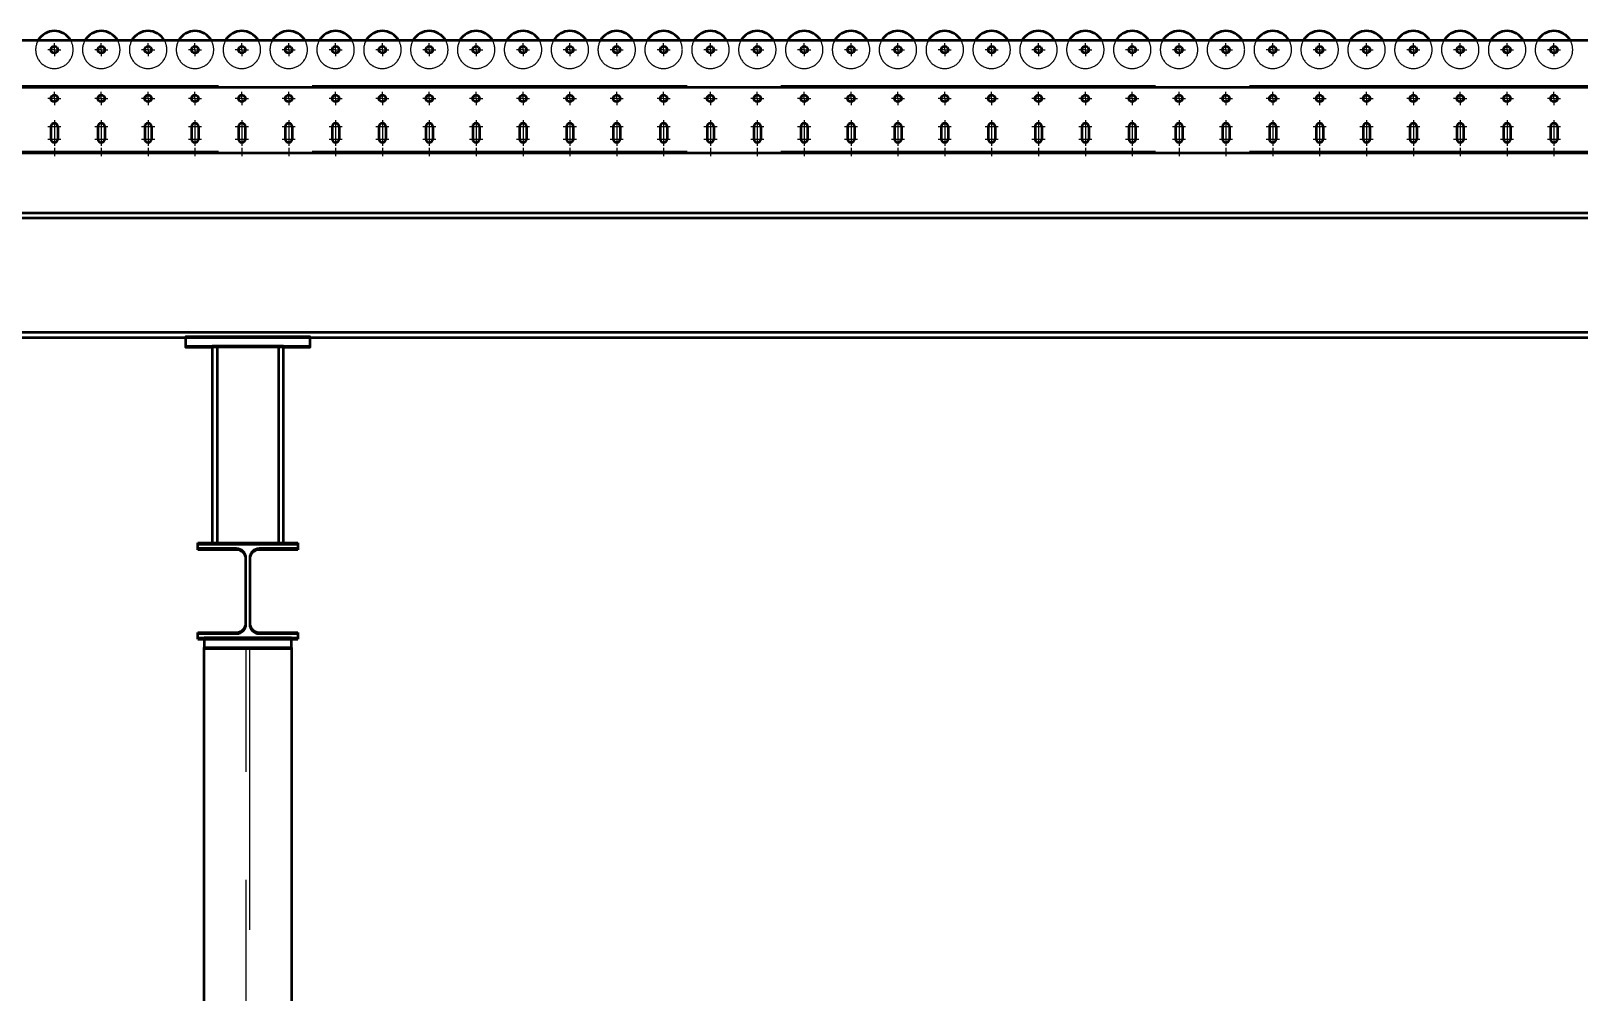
# Model space of a CAD drawing. Header units: millimetres. Extents: x 0 to 118800, y 79635 to 177025.
# Drawn here: x 58228 to 60706, y 159562 to 161099 of the extents above; entities that cross this region are included whole.
import ezdxf

# ---------------------------------------------------------------- set-up
doc = ezdxf.new("R2010")
doc.units = ezdxf.units.MM
doc.header["$LTSCALE"] = 200
for name, pattern in [('AM_DIN_F_W050', [6.25, 4.75, -1.5]), ('AM_DIN_F_W050x2', [3.125, 2.25, -0.875]), ('AM_DIN_G_W050', [13.75, 9.75, -1.5, 1, -1.5]), ('AM_DIN_G_W050x2', [6.875, 4.75, -0.875, 0.375, -0.875]), ('AM_ISO02W050x2', [3.75, 3, -0.75]), ('AM_ISO08W050x2', [9, 6, -0.75, 1.5, -0.75])]:
    doc.linetypes.add(name, pattern=pattern)
for name, color, linetype, lineweight in [('AM_0', 7, 'Continuous', 50), ('AM_0N', 7, 'Continuous', 50), ('AM_3', 6, 'AM_DIN_F_W050', 25), ('AM_3N', 6, 'AM_DIN_F_W050', 25), ('AM_7', 4, 'AM_DIN_G_W050', 25), ('AM_9', 253, 'Continuous', 0), ('AM_9N', 253, 'Continuous', 0)]:
    doc.layers.add(name, color=color, linetype=linetype, lineweight=lineweight)

# ---------------------------------------------------------------- blocks, each defined once
blk = doc.blocks.new('*U772')
at = {"layer": 'AM_0N'}
for p, q in [((0, -1087.50005), (0, 984.49995)), ((0, 984.49995), (140, 984.49995)), ((140, 984.49995), (140, -1087.50005)), ((140, -1087.50005), (0, -1087.50005))]:
    blk.add_line(p, q, dxfattribs=at)
at = {"layer": 'AM_3N', "linetype": 'AM_DIN_F_W050x2'}
for p, q in [((67.25, -1087.50005), (67.25, 984.49995)), ((72.75, 984.49995), (72.75, -1087.50005))]:
    blk.add_line(p, q, dxfattribs=at)
blk = doc.blocks.new('*U773')
at = {"layer": 'AM_0N'}
for p, q in [((-10, 1151.49995), (13, 1151.49995)), ((-10, 1142.49995), (-10, 1151.49995)), ((52, 1142.49995), (-10, 1142.49995)), ((150, 1142.49995), (88, 1142.49995)), ((127, 1151.49995), (150, 1151.49995)), ((150, 1151.49995), (150, 1142.49995)), ((67, 1023.49995), (67, 1127.49995)), ((73, 1127.49995), (73, 1023.49995)), ((-10, 1008.49995), (52, 1008.49995)), ((-10, 999.49995), (-10, 1008.49995)), ((-10, 999.49995), (150, 999.49995)), ((88, 1008.49995), (150, 1008.49995)), ((150, 1008.49995), (150, 999.49995))]:
    blk.add_line(p, q, dxfattribs=at)
for centre, start, end in [((52, 1127.49995), 0, 90), ((88, 1127.49995), 90, 180), ((52, 1023.49995), 270, 0), ((88, 1023.49995), 180, 270)]:
    blk.add_arc(centre, 15, start, end, dxfattribs=at)
at = {"layer": 'AM_9N'}
blk.add_line((13, 1151.49995), (127, 1151.49995), dxfattribs=at)
blk = doc.blocks.new('*U774')
at = {"layer": 'AM_0N'}
for p, q in [((127, 1466.49995), (13, 1466.49995)), ((13, 1466.49995), (13, 1151.49995)), ((21, 1466.49995), (21, 1151.49995)), ((119, 1466.49995), (119, 1151.49995)), ((127, 1151.49995), (127, 1466.49995)), ((13, 1151.49995), (127, 1151.49995))]:
    blk.add_line(p, q, dxfattribs=at)
blk = doc.blocks.new('trag seit hv')
at = {"layer": 'AM_0'}
for points in [[(127, 1466.49995), (170, 1466.49995), (170, 1481.49995), (-30, 1481.49995), (-30, 1466.49995), (13, 1466.49995)], [(140, 984.49995), (140, 999.49995), (0, 999.49995), (0, 984.49995)], [(0, -1087.50005), (-30, -1087.50005), (-30, -1102.50005), (170, -1102.50005), (170, -1087.50005), (140, -1087.50005)]]:
    blk.add_lwpolyline(points, dxfattribs=at)
at = {"layer": 'AM_9'}
for points in [[(13, 1466.49995), (127, 1466.49995)], [(0, 984.49995), (140, 984.49995)], [(140, -1087.50005), (0, -1087.50005)]]:
    blk.add_lwpolyline(points, dxfattribs=at)
at = {"layer": 'AM_0N'}
for name in ['*U774', '*U773', '*U772']:
    blk.add_blockref(name, (0, 0), dxfattribs=at)
blk = doc.blocks.new('Rolle')
at = {"layer": 'AM_0'}
blk.add_arc((0, 0), 30, 30, 150, dxfattribs=at)
at = {"layer": 'AM_3'}
for start, end in [(150, 330), (330, 30)]:
    blk.add_arc((0, 0), 30, start, end, dxfattribs=at)
blk = doc.blocks.new('*U875')
at = {"layer": 'AM_0'}
for p, q in [((1907, 42), (1907, 22)), ((1918, 42), (1918, 22))]:
    blk.add_line(p, q, dxfattribs=at)
for centre, start, end in [((1912.5, 42), 0, 180), ((1912.5, 22), 180, 0)]:
    blk.add_arc(centre, 5.5, start, end, dxfattribs=at)
at = {"layer": 'AM_7', "linetype": 'AM_DIN_G_W050x2'}
for p, q in [((1912.5, 52.5), (1912.5, 11.5)), ((1902, 42), (1923, 42)), ((1902, 22), (1923, 22))]:
    blk.add_line(p, q, dxfattribs=at)
blk = doc.blocks.new('*U880')
at = {"layer": 'AM_0'}
for p, q in [((1232, 42), (1232, 22)), ((1243, 42), (1243, 22))]:
    blk.add_line(p, q, dxfattribs=at)
for centre, start, end in [((1237.5, 42), 0, 180), ((1237.5, 22), 180, 0)]:
    blk.add_arc(centre, 5.5, start, end, dxfattribs=at)
at = {"layer": 'AM_7', "linetype": 'AM_DIN_G_W050x2'}
for p, q in [((1237.5, 52.5), (1237.5, 11.5)), ((1227, 42), (1248, 42)), ((1227, 22), (1248, 22))]:
    blk.add_line(p, q, dxfattribs=at)
blk = doc.blocks.new('*U881')
at = {"layer": 'AM_0'}
for p, q in [((1157, 42), (1157, 22)), ((1168, 42), (1168, 22))]:
    blk.add_line(p, q, dxfattribs=at)
for centre, start, end in [((1162.5, 42), 0, 180), ((1162.5, 22), 180, 0)]:
    blk.add_arc(centre, 5.5, start, end, dxfattribs=at)
at = {"layer": 'AM_7', "linetype": 'AM_DIN_G_W050x2'}
for p, q in [((1162.5, 52.5), (1162.5, 11.5)), ((1152, 42), (1173, 42)), ((1152, 22), (1173, 22))]:
    blk.add_line(p, q, dxfattribs=at)
blk = doc.blocks.new('*U884')
at = {"layer": 'AM_0'}
for p, q in [((1082, 42), (1082, 22)), ((1093, 42), (1093, 22))]:
    blk.add_line(p, q, dxfattribs=at)
for centre, start, end in [((1087.5, 42), 0, 180), ((1087.5, 22), 180, 0)]:
    blk.add_arc(centre, 5.5, start, end, dxfattribs=at)
at = {"layer": 'AM_7', "linetype": 'AM_DIN_G_W050x2'}
for p, q in [((1087.5, 52.5), (1087.5, 11.5)), ((1077, 42), (1098, 42)), ((1077, 22), (1098, 22))]:
    blk.add_line(p, q, dxfattribs=at)
blk = doc.blocks.new('*U885')
at = {"layer": 'AM_0'}
for p, q in [((1457, 42), (1457, 22)), ((1468, 42), (1468, 22))]:
    blk.add_line(p, q, dxfattribs=at)
for centre, start, end in [((1462.5, 42), 0, 180), ((1462.5, 22), 180, 0)]:
    blk.add_arc(centre, 5.5, start, end, dxfattribs=at)
at = {"layer": 'AM_7', "linetype": 'AM_DIN_G_W050x2'}
for p, q in [((1462.5, 52.5), (1462.5, 11.5)), ((1452, 42), (1473, 42)), ((1452, 22), (1473, 22))]:
    blk.add_line(p, q, dxfattribs=at)
blk = doc.blocks.new('*U886')
at = {"layer": 'AM_0'}
for p, q in [((1382, 42), (1382, 22)), ((1393, 42), (1393, 22))]:
    blk.add_line(p, q, dxfattribs=at)
for centre, start, end in [((1387.5, 42), 0, 180), ((1387.5, 22), 180, 0)]:
    blk.add_arc(centre, 5.5, start, end, dxfattribs=at)
at = {"layer": 'AM_7', "linetype": 'AM_DIN_G_W050x2'}
for p, q in [((1387.5, 52.5), (1387.5, 11.5)), ((1377, 42), (1398, 42)), ((1377, 22), (1398, 22))]:
    blk.add_line(p, q, dxfattribs=at)
blk = doc.blocks.new('*U887')
at = {"layer": 'AM_0'}
for p, q in [((1532, 42), (1532, 22)), ((1543, 42), (1543, 22))]:
    blk.add_line(p, q, dxfattribs=at)
for centre, start, end in [((1537.5, 42), 0, 180), ((1537.5, 22), 180, 0)]:
    blk.add_arc(centre, 5.5, start, end, dxfattribs=at)
at = {"layer": 'AM_7', "linetype": 'AM_DIN_G_W050x2'}
for p, q in [((1537.5, 52.5), (1537.5, 11.5)), ((1527, 42), (1548, 42)), ((1527, 22), (1548, 22))]:
    blk.add_line(p, q, dxfattribs=at)
blk = doc.blocks.new('*U888')
at = {"layer": 'AM_0'}
for p, q in [((1307, 42), (1307, 22)), ((1318, 42), (1318, 22))]:
    blk.add_line(p, q, dxfattribs=at)
for centre, start, end in [((1312.5, 42), 0, 180), ((1312.5, 22), 180, 0)]:
    blk.add_arc(centre, 5.5, start, end, dxfattribs=at)
at = {"layer": 'AM_7', "linetype": 'AM_DIN_G_W050x2'}
for p, q in [((1312.5, 52.5), (1312.5, 11.5)), ((1302, 42), (1323, 42)), ((1302, 22), (1323, 22))]:
    blk.add_line(p, q, dxfattribs=at)
blk = doc.blocks.new('*U889')
at = {"layer": 'AM_0'}
for p, q in [((1832, 42), (1832, 22)), ((1843, 42), (1843, 22))]:
    blk.add_line(p, q, dxfattribs=at)
for centre, start, end in [((1837.5, 42), 0, 180), ((1837.5, 22), 180, 0)]:
    blk.add_arc(centre, 5.5, start, end, dxfattribs=at)
at = {"layer": 'AM_7', "linetype": 'AM_DIN_G_W050x2'}
for p, q in [((1837.5, 52.5), (1837.5, 11.5)), ((1827, 42), (1848, 42)), ((1827, 22), (1848, 22))]:
    blk.add_line(p, q, dxfattribs=at)
blk = doc.blocks.new('*U890')
at = {"layer": 'AM_0'}
for p, q in [((1757, 42), (1757, 22)), ((1768, 42), (1768, 22))]:
    blk.add_line(p, q, dxfattribs=at)
for centre, start, end in [((1762.5, 42), 0, 180), ((1762.5, 22), 180, 0)]:
    blk.add_arc(centre, 5.5, start, end, dxfattribs=at)
at = {"layer": 'AM_7', "linetype": 'AM_DIN_G_W050x2'}
for p, q in [((1762.5, 52.5), (1762.5, 11.5)), ((1752, 42), (1773, 42)), ((1752, 22), (1773, 22))]:
    blk.add_line(p, q, dxfattribs=at)
blk = doc.blocks.new('*U891')
at = {"layer": 'AM_0'}
for p, q in [((1682, 42), (1682, 22)), ((1693, 42), (1693, 22))]:
    blk.add_line(p, q, dxfattribs=at)
for centre, start, end in [((1687.5, 42), 0, 180), ((1687.5, 22), 180, 0)]:
    blk.add_arc(centre, 5.5, start, end, dxfattribs=at)
at = {"layer": 'AM_7', "linetype": 'AM_DIN_G_W050x2'}
for p, q in [((1687.5, 52.5), (1687.5, 11.5)), ((1677, 42), (1698, 42)), ((1677, 22), (1698, 22))]:
    blk.add_line(p, q, dxfattribs=at)
blk = doc.blocks.new('*U892')
at = {"layer": 'AM_0'}
for p, q in [((1607, 42), (1607, 22)), ((1618, 42), (1618, 22))]:
    blk.add_line(p, q, dxfattribs=at)
for centre, start, end in [((1612.5, 42), 0, 180), ((1612.5, 22), 180, 0)]:
    blk.add_arc(centre, 5.5, start, end, dxfattribs=at)
at = {"layer": 'AM_7', "linetype": 'AM_DIN_G_W050x2'}
for p, q in [((1612.5, 52.5), (1612.5, 11.5)), ((1602, 42), (1623, 42)), ((1602, 22), (1623, 22))]:
    blk.add_line(p, q, dxfattribs=at)
blk = doc.blocks.new('*U893')
at = {"layer": 'AM_0'}
for p, q in [((2207, 42), (2207, 22)), ((2218, 42), (2218, 22))]:
    blk.add_line(p, q, dxfattribs=at)
for centre, start, end in [((2212.5, 42), 0, 180), ((2212.5, 22), 180, 0)]:
    blk.add_arc(centre, 5.5, start, end, dxfattribs=at)
at = {"layer": 'AM_7', "linetype": 'AM_DIN_G_W050x2'}
for p, q in [((2212.5, 52.5), (2212.5, 11.5)), ((2202, 42), (2223, 42)), ((2202, 22), (2223, 22))]:
    blk.add_line(p, q, dxfattribs=at)
blk = doc.blocks.new('*U894')
at = {"layer": 'AM_0'}
for p, q in [((2057, 42), (2057, 22)), ((2068, 42), (2068, 22))]:
    blk.add_line(p, q, dxfattribs=at)
for centre, start, end in [((2062.5, 42), 0, 180), ((2062.5, 22), 180, 0)]:
    blk.add_arc(centre, 5.5, start, end, dxfattribs=at)
at = {"layer": 'AM_7', "linetype": 'AM_DIN_G_W050x2'}
for p, q in [((2062.5, 52.5), (2062.5, 11.5)), ((2052, 42), (2073, 42)), ((2052, 22), (2073, 22))]:
    blk.add_line(p, q, dxfattribs=at)
blk = doc.blocks.new('*U895')
at = {"layer": 'AM_0'}
for p, q in [((2057, 42), (2057, 22)), ((2068, 42), (2068, 22))]:
    blk.add_line(p, q, dxfattribs=at)
for centre, start, end in [((2062.5, 42), 0, 180), ((2062.5, 22), 180, 0)]:
    blk.add_arc(centre, 5.5, start, end, dxfattribs=at)
at = {"layer": 'AM_7', "linetype": 'AM_DIN_G_W050x2'}
for p, q in [((2062.5, 52.5), (2062.5, 11.5)), ((2052, 42), (2073, 42)), ((2052, 22), (2073, 22))]:
    blk.add_line(p, q, dxfattribs=at)
blk = doc.blocks.new('*U896')
at = {"layer": 'AM_0'}
for p, q in [((2132, 42), (2132, 22)), ((2143, 42), (2143, 22))]:
    blk.add_line(p, q, dxfattribs=at)
for centre, start, end in [((2137.5, 42), 0, 180), ((2137.5, 22), 180, 0)]:
    blk.add_arc(centre, 5.5, start, end, dxfattribs=at)
at = {"layer": 'AM_7', "linetype": 'AM_DIN_G_W050x2'}
for p, q in [((2137.5, 52.5), (2137.5, 11.5)), ((2127, 42), (2148, 42)), ((2127, 22), (2148, 22))]:
    blk.add_line(p, q, dxfattribs=at)
blk = doc.blocks.new('*U897')
at = {"layer": 'AM_0'}
for p, q in [((1982, 42), (1982, 22)), ((1993, 42), (1993, 22))]:
    blk.add_line(p, q, dxfattribs=at)
for centre, start, end in [((1987.5, 42), 0, 180), ((1987.5, 22), 180, 0)]:
    blk.add_arc(centre, 5.5, start, end, dxfattribs=at)
at = {"layer": 'AM_7', "linetype": 'AM_DIN_G_W050x2'}
for p, q in [((1987.5, 52.5), (1987.5, 11.5)), ((1977, 42), (1998, 42)), ((1977, 22), (1998, 22))]:
    blk.add_line(p, q, dxfattribs=at)
blk = doc.blocks.new('*U898')
at = {"layer": 'AM_0'}
for p, q in [((2507, 42), (2507, 22)), ((2518, 42), (2518, 22))]:
    blk.add_line(p, q, dxfattribs=at)
for centre, start, end in [((2512.5, 42), 0, 180), ((2512.5, 22), 180, 0)]:
    blk.add_arc(centre, 5.5, start, end, dxfattribs=at)
at = {"layer": 'AM_7', "linetype": 'AM_DIN_G_W050x2'}
for p, q in [((2512.5, 52.5), (2512.5, 11.5)), ((2502, 42), (2523, 42)), ((2502, 22), (2523, 22))]:
    blk.add_line(p, q, dxfattribs=at)
blk = doc.blocks.new('*U899')
at = {"layer": 'AM_0'}
for p, q in [((2432, 42), (2432, 22)), ((2443, 42), (2443, 22))]:
    blk.add_line(p, q, dxfattribs=at)
for centre, start, end in [((2437.5, 42), 0, 180), ((2437.5, 22), 180, 0)]:
    blk.add_arc(centre, 5.5, start, end, dxfattribs=at)
at = {"layer": 'AM_7', "linetype": 'AM_DIN_G_W050x2'}
for p, q in [((2437.5, 52.5), (2437.5, 11.5)), ((2427, 42), (2448, 42)), ((2427, 22), (2448, 22))]:
    blk.add_line(p, q, dxfattribs=at)
blk = doc.blocks.new('*U900')
at = {"layer": 'AM_0'}
for p, q in [((2282, 42), (2282, 22)), ((2293, 42), (2293, 22))]:
    blk.add_line(p, q, dxfattribs=at)
for centre, start, end in [((2287.5, 42), 0, 180), ((2287.5, 22), 180, 0)]:
    blk.add_arc(centre, 5.5, start, end, dxfattribs=at)
at = {"layer": 'AM_7', "linetype": 'AM_DIN_G_W050x2'}
for p, q in [((2287.5, 52.5), (2287.5, 11.5)), ((2277, 42), (2298, 42)), ((2277, 22), (2298, 22))]:
    blk.add_line(p, q, dxfattribs=at)
blk = doc.blocks.new('*U901')
at = {"layer": 'AM_0'}
for p, q in [((2357, 42), (2357, 22)), ((2368, 42), (2368, 22))]:
    blk.add_line(p, q, dxfattribs=at)
for centre, start, end in [((2362.5, 42), 0, 180), ((2362.5, 22), 180, 0)]:
    blk.add_arc(centre, 5.5, start, end, dxfattribs=at)
at = {"layer": 'AM_7', "linetype": 'AM_DIN_G_W050x2'}
for p, q in [((2362.5, 52.5), (2362.5, 11.5)), ((2352, 42), (2373, 42)), ((2352, 22), (2373, 22))]:
    blk.add_line(p, q, dxfattribs=at)
blk = doc.blocks.new('*U902')
at = {"layer": 'AM_0'}
for p, q in [((2882, 42), (2882, 22)), ((2893, 42), (2893, 22))]:
    blk.add_line(p, q, dxfattribs=at)
for centre, start, end in [((2887.5, 42), 0, 180), ((2887.5, 22), 180, 0)]:
    blk.add_arc(centre, 5.5, start, end, dxfattribs=at)
at = {"layer": 'AM_7', "linetype": 'AM_DIN_G_W050x2'}
for p, q in [((2887.5, 52.5), (2887.5, 11.5)), ((2877, 42), (2898, 42)), ((2877, 22), (2898, 22))]:
    blk.add_line(p, q, dxfattribs=at)
blk = doc.blocks.new('*U903')
at = {"layer": 'AM_0'}
for p, q in [((2732, 42), (2732, 22)), ((2743, 42), (2743, 22))]:
    blk.add_line(p, q, dxfattribs=at)
for centre, start, end in [((2737.5, 42), 0, 180), ((2737.5, 22), 180, 0)]:
    blk.add_arc(centre, 5.5, start, end, dxfattribs=at)
at = {"layer": 'AM_7', "linetype": 'AM_DIN_G_W050x2'}
for p, q in [((2737.5, 52.5), (2737.5, 11.5)), ((2727, 42), (2748, 42)), ((2727, 22), (2748, 22))]:
    blk.add_line(p, q, dxfattribs=at)
blk = doc.blocks.new('*U904')
at = {"layer": 'AM_0'}
for p, q in [((2807, 42), (2807, 22)), ((2818, 42), (2818, 22))]:
    blk.add_line(p, q, dxfattribs=at)
for centre, start, end in [((2812.5, 42), 0, 180), ((2812.5, 22), 180, 0)]:
    blk.add_arc(centre, 5.5, start, end, dxfattribs=at)
at = {"layer": 'AM_7', "linetype": 'AM_DIN_G_W050x2'}
for p, q in [((2812.5, 52.5), (2812.5, 11.5)), ((2802, 42), (2823, 42)), ((2802, 22), (2823, 22))]:
    blk.add_line(p, q, dxfattribs=at)
blk = doc.blocks.new('*U905')
at = {"layer": 'AM_0'}
for p, q in [((2657, 42), (2657, 22)), ((2668, 42), (2668, 22))]:
    blk.add_line(p, q, dxfattribs=at)
for centre, start, end in [((2662.5, 42), 0, 180), ((2662.5, 22), 180, 0)]:
    blk.add_arc(centre, 5.5, start, end, dxfattribs=at)
at = {"layer": 'AM_7', "linetype": 'AM_DIN_G_W050x2'}
for p, q in [((2662.5, 52.5), (2662.5, 11.5)), ((2652, 42), (2673, 42)), ((2652, 22), (2673, 22))]:
    blk.add_line(p, q, dxfattribs=at)
blk = doc.blocks.new('*U906')
at = {"layer": 'AM_0'}
for p, q in [((2582, 42), (2582, 22)), ((2593, 42), (2593, 22))]:
    blk.add_line(p, q, dxfattribs=at)
for centre, start, end in [((2587.5, 42), 0, 180), ((2587.5, 22), 180, 0)]:
    blk.add_arc(centre, 5.5, start, end, dxfattribs=at)
at = {"layer": 'AM_7', "linetype": 'AM_DIN_G_W050x2'}
for p, q in [((2587.5, 52.5), (2587.5, 11.5)), ((2577, 42), (2598, 42)), ((2577, 22), (2598, 22))]:
    blk.add_line(p, q, dxfattribs=at)
blk = doc.blocks.new('*U907')
at = {"layer": 'AM_0'}
for p, q in [((3107, 42), (3107, 22)), ((3118, 42), (3118, 22))]:
    blk.add_line(p, q, dxfattribs=at)
for centre, start, end in [((3112.5, 42), 0, 180), ((3112.5, 22), 180, 0)]:
    blk.add_arc(centre, 5.5, start, end, dxfattribs=at)
at = {"layer": 'AM_7', "linetype": 'AM_DIN_G_W050x2'}
for p, q in [((3112.5, 52.5), (3112.5, 11.5)), ((3102, 42), (3123, 42)), ((3102, 22), (3123, 22))]:
    blk.add_line(p, q, dxfattribs=at)
blk = doc.blocks.new('*U908')
at = {"layer": 'AM_0'}
for p, q in [((3032, 42), (3032, 22)), ((3043, 42), (3043, 22))]:
    blk.add_line(p, q, dxfattribs=at)
for centre, start, end in [((3037.5, 42), 0, 180), ((3037.5, 22), 180, 0)]:
    blk.add_arc(centre, 5.5, start, end, dxfattribs=at)
at = {"layer": 'AM_7', "linetype": 'AM_DIN_G_W050x2'}
for p, q in [((3037.5, 52.5), (3037.5, 11.5)), ((3027, 42), (3048, 42)), ((3027, 22), (3048, 22))]:
    blk.add_line(p, q, dxfattribs=at)
blk = doc.blocks.new('*U909')
at = {"layer": 'AM_0'}
for p, q in [((2957, 42), (2957, 22)), ((2968, 42), (2968, 22))]:
    blk.add_line(p, q, dxfattribs=at)
for centre, start, end in [((2962.5, 42), 0, 180), ((2962.5, 22), 180, 0)]:
    blk.add_arc(centre, 5.5, start, end, dxfattribs=at)
at = {"layer": 'AM_7', "linetype": 'AM_DIN_G_W050x2'}
for p, q in [((2962.5, 52.5), (2962.5, 11.5)), ((2952, 42), (2973, 42)), ((2952, 22), (2973, 22))]:
    blk.add_line(p, q, dxfattribs=at)
blk = doc.blocks.new('*U910')
at = {"layer": 'AM_0'}
for p, q in [((3182, 42), (3182, 22)), ((3193, 42), (3193, 22))]:
    blk.add_line(p, q, dxfattribs=at)
for centre, start, end in [((3187.5, 42), 0, 180), ((3187.5, 22), 180, 0)]:
    blk.add_arc(centre, 5.5, start, end, dxfattribs=at)
at = {"layer": 'AM_7', "linetype": 'AM_DIN_G_W050x2'}
for p, q in [((3187.5, 52.5), (3187.5, 11.5)), ((3177, 42), (3198, 42)), ((3177, 22), (3198, 22))]:
    blk.add_line(p, q, dxfattribs=at)
blk = doc.blocks.new('*U912')
at = {"layer": 'AM_0'}
for p, q in [((3482, 42), (3482, 22)), ((3493, 42), (3493, 22))]:
    blk.add_line(p, q, dxfattribs=at)
for centre, start, end in [((3487.5, 42), 0, 180), ((3487.5, 22), 180, 0)]:
    blk.add_arc(centre, 5.5, start, end, dxfattribs=at)
at = {"layer": 'AM_7', "linetype": 'AM_DIN_G_W050x2'}
for p, q in [((3487.5, 52.5), (3487.5, 11.5)), ((3477, 42), (3498, 42)), ((3477, 22), (3498, 22))]:
    blk.add_line(p, q, dxfattribs=at)
blk = doc.blocks.new('*U913')
at = {"layer": 'AM_0'}
for p, q in [((3332, 42), (3332, 22)), ((3343, 42), (3343, 22))]:
    blk.add_line(p, q, dxfattribs=at)
for centre, start, end in [((3337.5, 42), 0, 180), ((3337.5, 22), 180, 0)]:
    blk.add_arc(centre, 5.5, start, end, dxfattribs=at)
at = {"layer": 'AM_7', "linetype": 'AM_DIN_G_W050x2'}
for p, q in [((3337.5, 52.5), (3337.5, 11.5)), ((3327, 42), (3348, 42)), ((3327, 22), (3348, 22))]:
    blk.add_line(p, q, dxfattribs=at)
blk = doc.blocks.new('*U914')
at = {"layer": 'AM_0'}
for p, q in [((3257, 42), (3257, 22)), ((3268, 42), (3268, 22))]:
    blk.add_line(p, q, dxfattribs=at)
for centre, start, end in [((3262.5, 42), 0, 180), ((3262.5, 22), 180, 0)]:
    blk.add_arc(centre, 5.5, start, end, dxfattribs=at)
at = {"layer": 'AM_7', "linetype": 'AM_DIN_G_W050x2'}
for p, q in [((3262.5, 52.5), (3262.5, 11.5)), ((3252, 42), (3273, 42)), ((3252, 22), (3273, 22))]:
    blk.add_line(p, q, dxfattribs=at)
blk = doc.blocks.new('*U915')
at = {"layer": 'AM_0'}
for p, q in [((3407, 42), (3407, 22)), ((3418, 42), (3418, 22))]:
    blk.add_line(p, q, dxfattribs=at)
for centre, start, end in [((3412.5, 42), 0, 180), ((3412.5, 22), 180, 0)]:
    blk.add_arc(centre, 5.5, start, end, dxfattribs=at)
at = {"layer": 'AM_7', "linetype": 'AM_DIN_G_W050x2'}
for p, q in [((3412.5, 52.5), (3412.5, 11.5)), ((3402, 42), (3423, 42)), ((3402, 22), (3423, 22))]:
    blk.add_line(p, q, dxfattribs=at)
blk = doc.blocks.new('Rollenförderer Seitenteil 6000')
at = {"layer": 'AM_0'}
for p, q in [((6000, 180), (63.5, 180)), ((0, 105), (6000, 105)), ((0, 0), (6000, 0))]:
    blk.add_line(p, q, dxfattribs=at)
for centre in [(1087.5, 165), (1162.5, 165), (1237.5, 165), (1312.5, 165), (1387.5, 165), (1462.5, 165), (1537.5, 165), (1612.5, 165), (1687.5, 165), (1762.5, 165), (1837.5, 165), (1912.5, 165), (1987.5, 165), (2062.5, 165), (2137.5, 165), (2212.5, 165), (2287.5, 165), (2362.5, 165), (2437.5, 165), (2512.5, 165), (2587.5, 165), (2662.5, 165), (2737.5, 165), (2812.5, 165), (2887.5, 165), (2962.5, 165), (3037.5, 165), (3112.5, 165), (3187.5, 165), (3262.5, 165), (3337.5, 165), (3412.5, 165), (3487.5, 165), (1087.5, 87), (1162.5, 87), (1237.5, 87), (1312.5, 87), (1387.5, 87), (1462.5, 87), (1537.5, 87), (1612.5, 87), (1687.5, 87), (1762.5, 87), (1837.5, 87), (1912.5, 87), (1987.5, 87), (2062.5, 87), (2137.5, 87), (2212.5, 87), (2287.5, 87), (2362.5, 87), (2437.5, 87), (2512.5, 87), (2587.5, 87), (2662.5, 87), (2737.5, 87), (2812.5, 87), (2887.5, 87), (2962.5, 87), (3037.5, 87), (3112.5, 87), (3187.5, 87), (3262.5, 87), (3337.5, 87), (3412.5, 87), (3487.5, 87)]:
    blk.add_circle(centre, 5.5, dxfattribs=at)
at = {"layer": 'AM_3', "linetype": 'AM_ISO02W050x2'}
for p, q in [((0, 108), (6000, 108)), ((0, 3), (6000, 3))]:
    blk.add_line(p, q, dxfattribs=at)
at = {"layer": 'AM_7', "linetype": 'AM_ISO08W050x2'}
for p, q in [((1087.5, 165), (1087.5, 175.5)), ((1162.5, 165), (1162.5, 175.5)), ((1237.5, 165), (1237.5, 175.5)), ((1312.5, 165), (1312.5, 175.5)), ((1387.5, 165), (1387.5, 175.5)), ((1462.5, 165), (1462.5, 175.5)), ((1537.5, 165), (1537.5, 175.5)), ((1612.5, 165), (1612.5, 175.5)), ((1687.5, 165), (1687.5, 175.5)), ((1762.5, 165), (1762.5, 175.5)), ((1837.5, 165), (1837.5, 175.5)), ((1912.5, 165), (1912.5, 175.5)), ((1987.5, 165), (1987.5, 175.5)), ((2062.5, 165), (2062.5, 175.5)), ((2137.5, 165), (2137.5, 175.5)), ((2212.5, 165), (2212.5, 175.5)), ((2287.5, 165), (2287.5, 175.5)), ((2362.5, 165), (2362.5, 175.5)), ((2437.5, 165), (2437.5, 175.5)), ((2512.5, 165), (2512.5, 175.5)), ((2587.5, 165), (2587.5, 175.5)), ((2662.5, 165), (2662.5, 175.5)), ((2737.5, 165), (2737.5, 175.5)), ((2812.5, 165), (2812.5, 175.5)), ((2887.5, 165), (2887.5, 175.5)), ((2962.5, 165), (2962.5, 175.5)), ((3037.5, 165), (3037.5, 175.5)), ((3112.5, 165), (3112.5, 175.5)), ((3187.5, 165), (3187.5, 175.5)), ((3262.5, 165), (3262.5, 175.5)), ((3337.5, 165), (3337.5, 175.5)), ((3412.5, 165), (3412.5, 175.5)), ((3487.5, 165), (3487.5, 175.5)), ((1087.5, 165), (1077, 165)), ((1087.5, 165), (1098, 165)), ((1087.5, 165), (1087.5, 154.5)), ((1162.5, 165), (1152, 165)), ((1162.5, 165), (1173, 165)), ((1162.5, 165), (1162.5, 154.5)), ((1237.5, 165), (1227, 165)), ((1237.5, 165), (1248, 165)), ((1237.5, 165), (1237.5, 154.5)), ((1312.5, 165), (1302, 165)), ((1312.5, 165), (1312.5, 154.5)), ((1312.5, 165), (1323, 165)), ((1387.5, 165), (1377, 165)), ((1387.5, 165), (1398, 165)), ((1387.5, 165), (1387.5, 154.5)), ((1462.5, 165), (1452, 165)), ((1462.5, 165), (1473, 165)), ((1462.5, 165), (1462.5, 154.5)), ((1537.5, 165), (1527, 165)), ((1537.5, 165), (1537.5, 154.5)), ((1537.5, 165), (1548, 165)), ((1612.5, 165), (1602, 165)), ((1612.5, 165), (1623, 165)), ((1612.5, 165), (1612.5, 154.5)), ((1687.5, 165), (1677, 165)), ((1687.5, 165), (1698, 165)), ((1687.5, 165), (1687.5, 154.5)), ((1762.5, 165), (1752, 165)), ((1762.5, 165), (1773, 165)), ((1762.5, 165), (1762.5, 154.5)), ((1837.5, 165), (1827, 165)), ((1837.5, 165), (1848, 165)), ((1837.5, 165), (1837.5, 154.5)), ((1912.5, 165), (1902, 165)), ((1912.5, 165), (1923, 165)), ((1912.5, 165), (1912.5, 154.5)), ((1987.5, 165), (1977, 165)), ((1987.5, 165), (1998, 165)), ((1987.5, 165), (1987.5, 154.5)), ((2062.5, 165), (2052, 165)), ((2062.5, 165), (2073, 165)), ((2062.5, 165), (2062.5, 154.5)), ((2137.5, 165), (2127, 165)), ((2137.5, 165), (2148, 165)), ((2137.5, 165), (2137.5, 154.5)), ((2212.5, 165), (2202, 165)), ((2212.5, 165), (2223, 165)), ((2212.5, 165), (2212.5, 154.5)), ((2287.5, 165), (2277, 165)), ((2287.5, 165), (2298, 165)), ((2287.5, 165), (2287.5, 154.5)), ((2362.5, 165), (2352, 165)), ((2362.5, 165), (2373, 165)), ((2362.5, 165), (2362.5, 154.5)), ((2437.5, 165), (2427, 165)), ((2437.5, 165), (2448, 165)), ((2437.5, 165), (2437.5, 154.5)), ((2512.5, 165), (2502, 165)), ((2512.5, 165), (2523, 165)), ((2512.5, 165), (2512.5, 154.5)), ((2587.5, 165), (2577, 165)), ((2587.5, 165), (2598, 165)), ((2587.5, 165), (2587.5, 154.5)), ((2662.5, 165), (2652, 165)), ((2662.5, 165), (2673, 165)), ((2662.5, 165), (2662.5, 154.5)), ((2737.5, 165), (2727, 165)), ((2737.5, 165), (2748, 165)), ((2737.5, 165), (2737.5, 154.5)), ((2812.5, 165), (2802, 165)), ((2812.5, 165), (2823, 165)), ((2812.5, 165), (2812.5, 154.5)), ((2887.5, 165), (2877, 165)), ((2887.5, 165), (2898, 165)), ((2887.5, 165), (2887.5, 154.5)), ((2962.5, 165), (2952, 165)), ((2962.5, 165), (2973, 165)), ((2962.5, 165), (2962.5, 154.5)), ((3037.5, 165), (3027, 165)), ((3037.5, 165), (3048, 165)), ((3037.5, 165), (3037.5, 154.5)), ((3112.5, 165), (3102, 165)), ((3112.5, 165), (3123, 165)), ((3112.5, 165), (3112.5, 154.5)), ((3187.5, 165), (3177, 165)), ((3187.5, 165), (3187.5, 154.5)), ((3187.5, 165), (3198, 165)), ((3262.5, 165), (3252, 165)), ((3262.5, 165), (3273, 165)), ((3262.5, 165), (3262.5, 154.5)), ((3337.5, 165), (3327, 165)), ((3337.5, 165), (3348, 165)), ((3337.5, 165), (3337.5, 154.5)), ((3412.5, 165), (3402, 165)), ((3412.5, 165), (3412.5, 154.5)), ((3412.5, 165), (3423, 165)), ((3487.5, 165), (3477, 165)), ((3487.5, 165), (3498, 165)), ((3487.5, 165), (3487.5, 154.5)), ((1087.5, 87), (1077, 87)), ((1087.5, 87), (1087.5, 97.5)), ((1087.5, 87), (1098, 87)), ((1087.5, 87), (1087.5, 76.5)), ((1162.5, 87), (1152, 87)), ((1162.5, 87), (1162.5, 97.5)), ((1162.5, 87), (1173, 87)), ((1162.5, 87), (1162.5, 76.5)), ((1237.5, 87), (1227, 87)), ((1237.5, 87), (1237.5, 97.5)), ((1237.5, 87), (1248, 87)), ((1237.5, 87), (1237.5, 76.5)), ((1312.5, 87), (1302, 87)), ((1312.5, 87), (1312.5, 97.5)), ((1312.5, 87), (1312.5, 76.5)), ((1312.5, 87), (1323, 87)), ((1387.5, 87), (1377, 87)), ((1387.5, 87), (1387.5, 97.5)), ((1387.5, 87), (1398, 87)), ((1387.5, 87), (1387.5, 76.5)), ((1462.5, 87), (1452, 87)), ((1462.5, 87), (1462.5, 97.5)), ((1462.5, 87), (1462.5, 76.5)), ((1462.5, 87), (1473, 87)), ((1537.5, 87), (1527, 87)), ((1537.5, 87), (1537.5, 97.5)), ((1537.5, 87), (1537.5, 76.5)), ((1537.5, 87), (1548, 87)), ((1612.5, 87), (1602, 87)), ((1612.5, 87), (1612.5, 97.5)), ((1612.5, 87), (1623, 87)), ((1612.5, 87), (1612.5, 76.5)), ((1687.5, 87), (1677, 87)), ((1687.5, 87), (1687.5, 97.5)), ((1687.5, 87), (1698, 87)), ((1687.5, 87), (1687.5, 76.5)), ((1762.5, 87), (1752, 87)), ((1762.5, 87), (1762.5, 97.5)), ((1762.5, 87), (1773, 87)), ((1762.5, 87), (1762.5, 76.5)), ((1837.5, 87), (1827, 87)), ((1837.5, 87), (1837.5, 97.5)), ((1837.5, 87), (1848, 87)), ((1837.5, 87), (1837.5, 76.5)), ((1912.5, 87), (1902, 87)), ((1912.5, 87), (1912.5, 97.5)), ((1912.5, 87), (1923, 87)), ((1912.5, 87), (1912.5, 76.5)), ((1987.5, 87), (1977, 87)), ((1987.5, 87), (1987.5, 97.5)), ((1987.5, 87), (1998, 87)), ((1987.5, 87), (1987.5, 76.5)), ((2062.5, 87), (2052, 87)), ((2062.5, 87), (2062.5, 97.5)), ((2062.5, 87), (2073, 87)), ((2062.5, 87), (2062.5, 76.5)), ((2137.5, 87), (2127, 87)), ((2137.5, 87), (2137.5, 97.5)), ((2137.5, 87), (2148, 87)), ((2137.5, 87), (2137.5, 76.5)), ((2212.5, 87), (2202, 87)), ((2212.5, 87), (2212.5, 97.5)), ((2212.5, 87), (2223, 87)), ((2212.5, 87), (2212.5, 76.5)), ((2287.5, 87), (2277, 87)), ((2287.5, 87), (2287.5, 97.5)), ((2287.5, 87), (2298, 87)), ((2287.5, 87), (2287.5, 76.5)), ((2362.5, 87), (2352, 87)), ((2362.5, 87), (2362.5, 97.5)), ((2362.5, 87), (2362.5, 76.5)), ((2362.5, 87), (2373, 87)), ((2437.5, 87), (2427, 87)), ((2437.5, 87), (2437.5, 97.5)), ((2437.5, 87), (2448, 87)), ((2437.5, 87), (2437.5, 76.5)), ((2512.5, 87), (2502, 87)), ((2512.5, 87), (2512.5, 97.5)), ((2512.5, 87), (2523, 87)), ((2512.5, 87), (2512.5, 76.5)), ((2587.5, 87), (2577, 87)), ((2587.5, 87), (2587.5, 97.5)), ((2587.5, 87), (2598, 87)), ((2587.5, 87), (2587.5, 76.5)), ((2662.5, 87), (2652, 87)), ((2662.5, 87), (2662.5, 97.5)), ((2662.5, 87), (2673, 87)), ((2662.5, 87), (2662.5, 76.5)), ((2737.5, 87), (2727, 87)), ((2737.5, 87), (2737.5, 97.5)), ((2737.5, 87), (2737.5, 76.5)), ((2737.5, 87), (2748, 87)), ((2812.5, 87), (2802, 87)), ((2812.5, 87), (2812.5, 97.5)), ((2812.5, 87), (2812.5, 76.5)), ((2812.5, 87), (2823, 87)), ((2887.5, 87), (2877, 87)), ((2887.5, 87), (2887.5, 97.5)), ((2887.5, 87), (2887.5, 76.5)), ((2887.5, 87), (2898, 87)), ((2962.5, 87), (2952, 87)), ((2962.5, 87), (2962.5, 97.5)), ((2962.5, 87), (2962.5, 76.5)), ((2962.5, 87), (2973, 87)), ((3037.5, 87), (3027, 87)), ((3037.5, 87), (3037.5, 97.5)), ((3037.5, 87), (3037.5, 76.5)), ((3037.5, 87), (3048, 87)), ((3112.5, 87), (3102, 87)), ((3112.5, 87), (3112.5, 97.5)), ((3112.5, 87), (3123, 87)), ((3112.5, 87), (3112.5, 76.5)), ((3187.5, 87), (3177, 87)), ((3187.5, 87), (3187.5, 97.5)), ((3187.5, 87), (3187.5, 76.5)), ((3187.5, 87), (3198, 87)), ((3262.5, 87), (3252, 87)), ((3262.5, 87), (3262.5, 97.5)), ((3262.5, 87), (3262.5, 76.5)), ((3262.5, 87), (3273, 87)), ((3337.5, 87), (3327, 87)), ((3337.5, 87), (3337.5, 97.5)), ((3337.5, 87), (3337.5, 76.5)), ((3337.5, 87), (3348, 87)), ((3412.5, 87), (3402, 87)), ((3412.5, 87), (3412.5, 97.5)), ((3412.5, 87), (3412.5, 76.5)), ((3412.5, 87), (3423, 87)), ((3487.5, 87), (3477, 87)), ((3487.5, 87), (3487.5, 97.5)), ((3487.5, 87), (3487.5, 76.5)), ((3487.5, 87), (3498, 87)), ((1087.5, 8), (1087.5, -5)), ((1162.5, 8), (1162.5, -5)), ((1237.5, 8), (1237.5, -5)), ((1312.5, 8), (1312.5, -5)), ((1387.5, 8), (1387.5, -5)), ((1462.5, 8), (1462.5, -5)), ((1537.5, 8), (1537.5, -5)), ((1612.5, 8), (1612.5, -5)), ((1687.5, 8), (1687.5, -5)), ((1762.5, 8), (1762.5, -5)), ((1837.5, 8), (1837.5, -5)), ((1912.5, 8), (1912.5, -5)), ((1987.5, 8), (1987.5, -5)), ((2062.5, 8), (2062.5, -5)), ((2137.5, 8), (2137.5, -5)), ((2212.5, 8), (2212.5, -5)), ((2287.5, 8), (2287.5, -5)), ((2362.5, 8), (2362.5, -5)), ((2437.5, 8), (2437.5, -5)), ((2512.5, 8), (2512.5, -5)), ((2587.5, 8), (2587.5, -5)), ((2662.5, 8), (2662.5, -5)), ((2737.5, 8), (2737.5, -5)), ((2812.5, 8), (2812.5, -5)), ((2887.5, 8), (2887.5, -5)), ((2962.5, 8), (2962.5, -5)), ((3037.5, 8), (3037.5, -5)), ((3112.5, 8), (3112.5, -5)), ((3187.5, 8), (3187.5, -5)), ((3262.5, 8), (3262.5, -5)), ((3337.5, 8), (3337.5, -5)), ((3412.5, 8), (3412.5, -5)), ((3487.5, 8), (3487.5, -5))]:
    blk.add_line(p, q, dxfattribs=at)
at = {"layer": 'AM_0'}
for name, p in [('Rolle', (1087.5, 165)), ('Rolle', (1162.5, 165)), ('Rolle', (1237.5, 165)), ('Rolle', (1312.5, 165)), ('Rolle', (1387.5, 165)), ('Rolle', (1462.5, 165)), ('Rolle', (1537.5, 165)), ('Rolle', (1612.5, 165)), ('Rolle', (1687.5, 165)), ('Rolle', (1762.5, 165)), ('Rolle', (1837.5, 165)), ('Rolle', (1912.5, 165)), ('Rolle', (1987.5, 165)), ('Rolle', (2062.5, 165)), ('Rolle', (2137.5, 165)), ('Rolle', (2212.5, 165)), ('Rolle', (2287.5, 165)), ('Rolle', (2362.5, 165)), ('Rolle', (2437.5, 165)), ('Rolle', (2512.5, 165)), ('Rolle', (2587.5, 165)), ('Rolle', (2662.5, 165)), ('Rolle', (2737.5, 165)), ('Rolle', (2812.5, 165)), ('Rolle', (2887.5, 165)), ('Rolle', (2962.5, 165)), ('Rolle', (3037.5, 165)), ('Rolle', (3112.5, 165)), ('Rolle', (3187.5, 165)), ('Rolle', (3262.5, 165)), ('Rolle', (3337.5, 165)), ('Rolle', (3412.5, 165)), ('Rolle', (3487.5, 165)), ('*U884', (0, 0)), ('*U881', (0, 0)), ('*U880', (0, 0)), ('*U888', (0, 0)), ('*U886', (0, 0)), ('*U885', (0, 0)), ('*U887', (0, 0)), ('*U892', (0, 0)), ('*U891', (0, 0)), ('*U890', (0, 0)), ('*U889', (0, 0)), ('*U875', (0, 0)), ('*U897', (0, 0)), ('*U894', (0, 0)), ('*U895', (0, 0)), ('*U896', (0, 0)), ('*U893', (0, 0)), ('*U900', (0, 0)), ('*U901', (0, 0)), ('*U899', (0, 0)), ('*U898', (0, 0)), ('*U906', (0, 0)), ('*U905', (0, 0)), ('*U903', (0, 0)), ('*U904', (0, 0)), ('*U902', (0, 0)), ('*U909', (0, 0)), ('*U908', (0, 0)), ('*U907', (0, 0)), ('*U910', (0, 0)), ('*U914', (0, 0)), ('*U913', (0, 0)), ('*U915', (0, 0)), ('*U912', (0, 0))]:
    blk.add_blockref(name, p, dxfattribs=at)

msp = doc.modelspace()

# ---------------------------------------------------------------- linework, layer by layer
at = {"layer": 'AM_0N'}
for p, q in [((44428.3, 160808.4), (65725.6, 160808.4)), ((65725.6, 160799.9), (44428.3, 160799.9)), ((65725.6, 160616.9), (44428.3, 160616.9)), ((65725.6, 160608.4), (44428.3, 160608.4))]:
    msp.add_line(p, q, dxfattribs=at)

# ---------------------------------------------------------------- block references
at = {"layer": 'AM_0'}
for name, p in [('Rollenförderer Seitenteil 6000', (57178.5, 160904.4)), ('trag seit hv', (58505.6, 159128.8)), ('trag seit hv', (58505.6, 159126.9))]:
    msp.add_blockref(name, p, dxfattribs=at)

doc.saveas('drawing.dxf')
